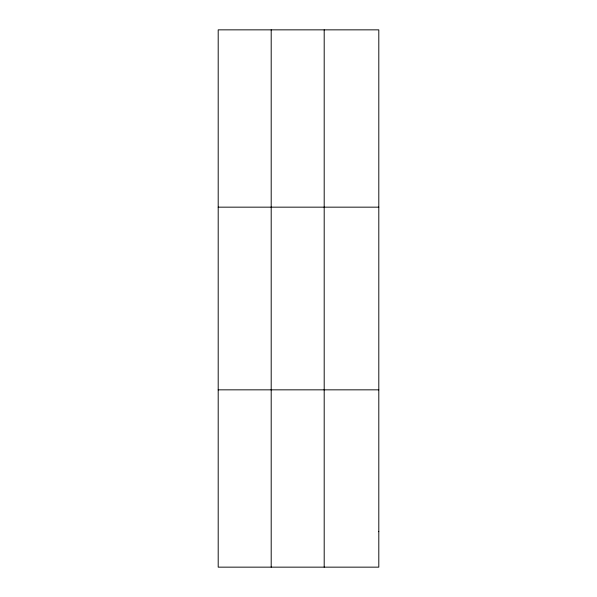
<?xml version="1.0" encoding="UTF-8"?>
<svg xmlns="http://www.w3.org/2000/svg" width="597" height="597" viewBox="0 0 597 597"><rect width="100%" height="100%" fill="white"/><g stroke="black" fill="none" stroke-linecap="round" stroke-linejoin="round"><path stroke-width="0.9" d="M271.195 29.85L271.195 567.15M324.193 29.85L324.193 567.15M218.196 207.159L378.804 207.159M218.196 389.841L378.804 389.841M378.804 531.688L378.804 567.15L218.196 567.15L218.196 29.85L378.804 29.85L378.804 531.688"/></g></svg>
